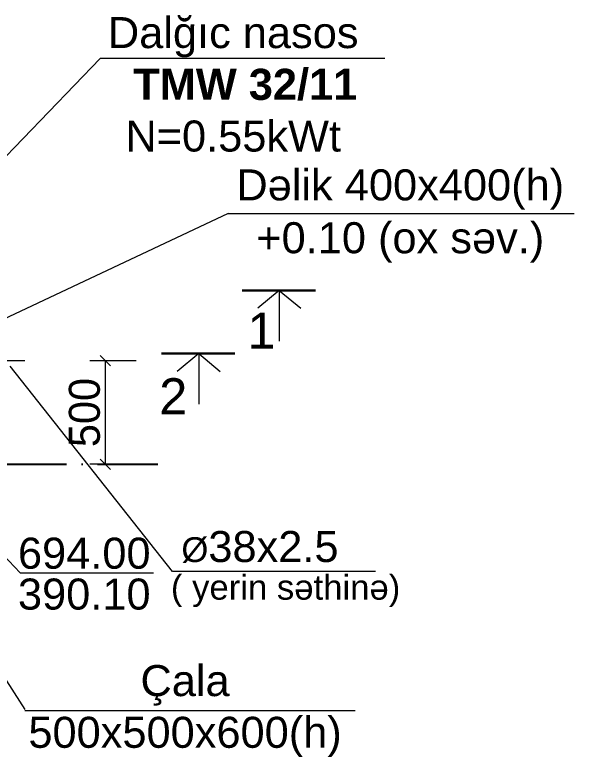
# Model space of a CAD drawing. Header units: millimetres. Extents: x 50754 to 359209, y -241195 to 23895.
# Drawn here: x 150233 to 155638, y -219850 to -212673 of the extents above; entities that cross this region are included whole.
import ezdxf

# ---------------------------------------------------------------- set-up
doc = ezdxf.new("R2010")
doc.units = ezdxf.units.MM
doc.linetypes.add('ACAD_ISO04W100', pattern=[30, 24, -3, 0, -3])
doc.linetypes.add('ACAD_ISO10W100', pattern=[18, 12, -3, 0, -3])
for name, color, linetype, lineweight in [('-K1-', 84, 'Continuous', 60), ('33', 7, 'Continuous', 35), ('Layer2', 7, 'Continuous', 13), ('SEZ', 8, 'Continuous', 20), ('окна', 140, 'Continuous', 9), ('стены', 7, 'Continuous', 30)]:
    doc.layers.add(name, color=color, linetype=linetype, lineweight=lineweight)
doc.styles.add('arial', font='arial.ttf', dxfattribs={"height": 300})
doc.styles.add('Arial-300', font='arial.ttf', dxfattribs={"height": 300})
doc.dimstyles.get("Standard").update_dxf_attribs({"dimtxt": 300, "dimasz": 100, "dimexe": 150, "dimexo": 300, "dimgap": 50, "dimtad": 1, "dimdec": 0, "dimlfac": 0.5, "dimzin": 0, "dimdsep": 46, "dimtxsty": 'Standard', "dimblk": 'OBLIQUE', "dimcen": 50, "dimadec": 0, "dimazin": 0, "dimtfac": 1, "dimtdec": 0, "dimtofl": 0, "dimtmove": 0, "dimatfit": 3, "dimfxl": 1, "dimtolj": 1, "dimtzin": 0, "dimlwd": 9, "dimlwe": 9, "dimarcsym": 0})

# ---------------------------------------------------------------- blocks, each defined once
blk = doc.blocks.new('_Oblique')
at = {"color": 0, "linetype": 'ByBlock', "lineweight": -2}
blk.add_line((-0.5, -0.5), (0.5, 0.5), dxfattribs=at)
blk = doc.blocks.new('*D69')
at = {"color": 0, "linetype": 'Continuous', "lineweight": 9, "ltscale": 15, "transparency": 16777216}
for p, q in [((151406.5, -216018.2), (150956.5, -216018.2)), ((151106.5, -216018.2), (151106.5, -217018.2)), ((151106.5, -217018.2), (150956.5, -217018.2))]:
    blk.add_line(p, q, dxfattribs=at)
at = {"layer": 'Defpoints', "color": 0, "lineweight": 30, "ltscale": 15, "transparency": 16777216}
for p in [(151797.3, -216018.2), (151106.5, -217018.2), (151181.5, -217018.2)]:
    blk.add_point(p, dxfattribs=at)
at = {"color": 0, "lineweight": 9, "ltscale": 15, "transparency": 16777216, "xscale": 100, "yscale": 100, "zscale": 100}
for p, rotation in [((151106.5, -216018.2), 90), ((151106.5, -217018.2), 270)]:
    blk.add_blockref('_Oblique', p, dxfattribs=dict(at, rotation=rotation))
at = {"color": 0, "ltscale": 15, "transparency": 16777216, "insert": (150906.5, -216518.2), "char_height": 300, "attachment_point": 5, "rotation": 90}
blk.add_mtext('\\A1;500', dxfattribs=at)

msp = doc.modelspace()

# ---------------------------------------------------------------- linework, layer by layer
at = {"layer": '-K1-', "color": 0, "lineweight": 13}
msp.add_line((153522.909, -219401.088), (150329.446, -219401.088), dxfattribs=at)
msp.add_lwpolyline([(148444.707, -216446.641), (150329.446, -219389.164)], dxfattribs=at)
at = {"lineweight": 15}
for p, q in [((151058.617, -213094.492), (148338.505, -215919.298)), ((153809.015, -213094.492), (151058.617, -213094.492))]:
    msp.add_line(p, q, dxfattribs=at)
at = {"color": 7, "lineweight": 13, "ltscale": 15}
msp.add_line((152293.468, -214594.581), (149269.99, -216018.356), dxfattribs=at)
at = {"lineweight": 15, "ltscale": 2}
for p, q in [((151755.437, -218055.185), (150186.739, -216068.356)), ((153717.879, -218055.185), (151755.437, -218055.185))]:
    msp.add_line(p, q, dxfattribs=at)
at = {"color": 7, "linetype": 'ACAD_ISO10W100', "lineweight": 25, "ltscale": 50}
msp.add_line((136630.914, -217018.165), (151615.315, -217018.203), dxfattribs=at)
at = {"layer": '33', "color": 7, "lineweight": 13}
msp.add_line((152293.468, -214594.581), (155638.307, -214594.581), dxfattribs=at)
at = {"layer": 'Layer2', "color": 0}
for p, q in [((149669.841, -217418.356), (150283.526, -218068.921)), ((150283.526, -218068.921), (151572.378, -218068.921))]:
    msp.add_line(p, q, dxfattribs=at)
at = {"layer": 'SEZ', "linetype": 'ACAD_ISO04W100', "ltscale": 20}
msp.add_line((150328.153, -216018.356), (148069.841, -216018.356), dxfattribs=at)
at = {"layer": 'окна', "color": 0}
for p, q in [((152788.916, -215338.256), (152581.759, -215510.277)), ((152788.916, -215338.256), (152788.916, -215827.264)), ((152788.916, -215338.256), (152996.073, -215510.277)), ((152009.998, -215948.462), (151802.841, -216120.483)), ((152009.998, -215948.462), (152009.998, -216437.471)), ((152009.998, -215948.462), (152217.155, -216120.483))]:
    msp.add_line(p, q, dxfattribs=at)
at = {"layer": 'стены', "color": 0, "lineweight": 30}
for p, q in [((152428.819, -215338.256), (153137.836, -215338.256)), ((151649.902, -215948.462), (152358.919, -215948.462))]:
    msp.add_line(p, q, dxfattribs=at)

# ---------------------------------------------------------------- texts
at = {"layer": '-K1-', "color": 0, "insert": (151877.874, -218959.881), "char_height": 300, "width": 3290.06986, "attachment_point": 2, "style": 'arial'}
msp.add_mtext('{\\fArial|b0|i0|c238|p34;Çala 500x500x600(h)}', dxfattribs=at)
at = {"insert": (154581.631, -213346.859), "char_height": 300, "width": 4477.10406, "attachment_point": 6, "style": 'arial'}
msp.add_mtext('\\pxqc;{\\fArial|b0|i0|c238|p34;Dalğıc nasos\\P \\A1;\\fArial|b1|i0|c238|p34; TM\\fArial|b1|i0|c204|p34;W \\fArial|b1|i0|c238|p34;32/11\\fArial|b1|i0|c204|p34; }\\P{\\fArial|b0|i0|c238|p34;N=}0.{\\fArial|b0|i0|c238|p34;55}kWt', dxfattribs=at)
at = {"color": 7, "char_height": 300, "width": 4323.88358, "attachment_point": 5, "style": 'arial'}
for s, insert in [('{\\fArial|b0|i0|c238|p34;Dəlik 400x400(h) }', (153957.791, -214362.205)), ('{\\fArial|b0|i0|c238|p34;+0.10 (ox səv.) }', (153957.791, -214873.347))]:
    msp.add_mtext(s, dxfattribs=dict(at, insert=insert))
at = {"lineweight": 15, "width": 2979.91176, "attachment_point": 2, "style": 'Arial-300'}
for s, insert, char_height in [('\\pxsm0.8;1', (152616.113, -215551.479), 350), ('\\pxsm0.8;{\\fArial|b0|i0|c238|p34;2}', (151764.024, -216186.474), 350), ('\\pxsm0.8;694.0{\\fArial|b0|i0|c238|p34;0}', (150903.631, -217728.174), 300), ('\\pxsm0.8;{\\fArial|b0|i0|c238|p34;390.10}', (150903.631, -218123.486), 300)]:
    msp.add_mtext(s, dxfattribs=dict(at, insert=insert, char_height=char_height))
at = {"lineweight": 15, "ltscale": 2, "char_height": 300, "width": 10237.19413, "attachment_point": 1, "style": 'arial'}
for s, insert in [('{\\fArial|b0|i0|c238|p34;\\H0.8x;Ø\\H1.25x;38x2.5}', (151842.299, -217663.655, 328950)), ('{\\fArial|b0|i0|c238|p34;\\H0.8x;( yerin səthinə)}', (151740.966, -218087.682, 328950))]:
    msp.add_mtext(s, dxfattribs=dict(at, insert=insert))

# ---------------------------------------------------------------- dimensions: what is measured, and where the dimension line sits
at = {"ltscale": 15}
dim = msp.add_linear_dim(base=(151106.492, -217018.199), p1=(151797.312, -216018.199), p2=(151181.492, -217018.199), angle=90, dimstyle='Standard', override={"dimfxl": 300, "dimfxlon": 1}, dxfattribs=at)
dim.commit()
dim.dimension.update_dxf_attribs({"geometry": '*D69', "text_midpoint": (150906.492, -216518.199)})

doc.saveas('drawing.dxf')
